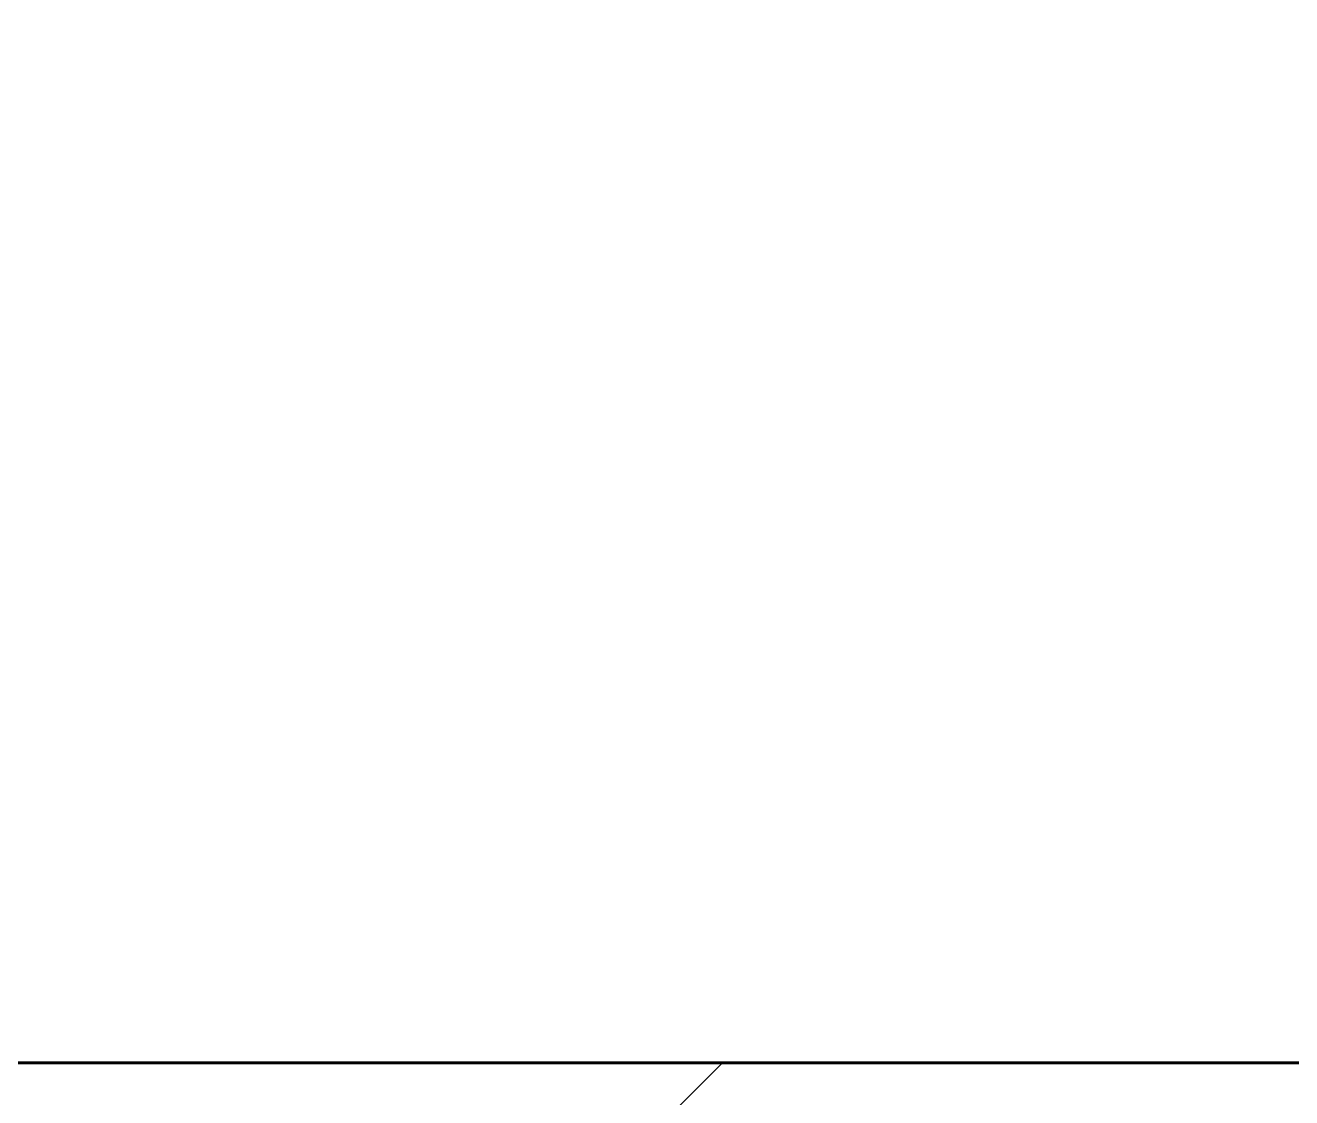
# Model space of a CAD drawing. Header units: millimetres. Extents: x -56773 to 221258, y -262288 to 26541.
# Drawn here: x 111367.4 to 111735.2, y -247518.8 to -247207.5 of the extents above; entities that cross this region are included whole.
import ezdxf

# ---------------------------------------------------------------- set-up
doc = ezdxf.new("R2010")
doc.units = ezdxf.units.MM
for name, color, linetype, lineweight in [('3.1 Штукатурка внешн стен для инвесторов', 5, 'Continuous', 60), ('Стены наружные', 7, 'Continuous', 18), ('Стены несущие', 7, 'Continuous', 30), ('Стены штриховка', 7, 'Continuous', 9)]:
    doc.layers.add(name, color=color, linetype=linetype, lineweight=lineweight)

msp = doc.modelspace()

# ---------------------------------------------------------------- hatches: boundary and pattern name
at = {"layer": 'Стены наружные', "lineweight": 9}
h = msp.add_hatch(dxfattribs=at)
h.set_pattern_fill('FP_2', color=256, style=0, pattern_type=2)
h.set_pattern_definition([(45, (69027.24, -250313.7), (84.18955, 308.69595), [396.875, -79.375, 3.353, -76.022])])
h.paths.add_polyline_path([(114627.2448, -247708.7359), (114627.2448, -247508.7359), (114302.2448, -247508.7359), (114302.2448, -247708.7359), (114519.4186, -247708.7359)])
h.paths.add_polyline_path([(111297.3747, -247708.7359), (113352.2448, -247708.7359), (113352.2448, -247508.7359), (111227.2448, -247508.7359), (111227.2448, -247708.7359), (111288.6306, -247708.7359)])

# ---------------------------------------------------------------- linework, layer by layer
at = {"layer": '3.1 Штукатурка внешн стен для инвесторов'}
msp.add_lwpolyline([(111202.2448, -239283.7359), (114627.2448, -239283.7359), (114627.2448, -247508.7359), (111202.2448, -247508.7359)], close=True, dxfattribs=at)
at = {"layer": 'Стены несущие', "color": 174, "lineweight": 9, "true_color": 0x0000a0}
for p, q in [((111577.2448, -247508.7359), (111227.2448, -247508.7359)), ((111902.2448, -247508.7359), (111652.2448, -247508.7359))]:
    msp.add_line(p, q, dxfattribs=at)
at = {"layer": 'Стены штриховка', "color": 174, "lineweight": 9, "true_color": 0x0000a0}
msp.add_line((111577.2448, -247508.7359), (111652.2448, -247508.7359), dxfattribs=at)

doc.saveas('drawing.dxf')
